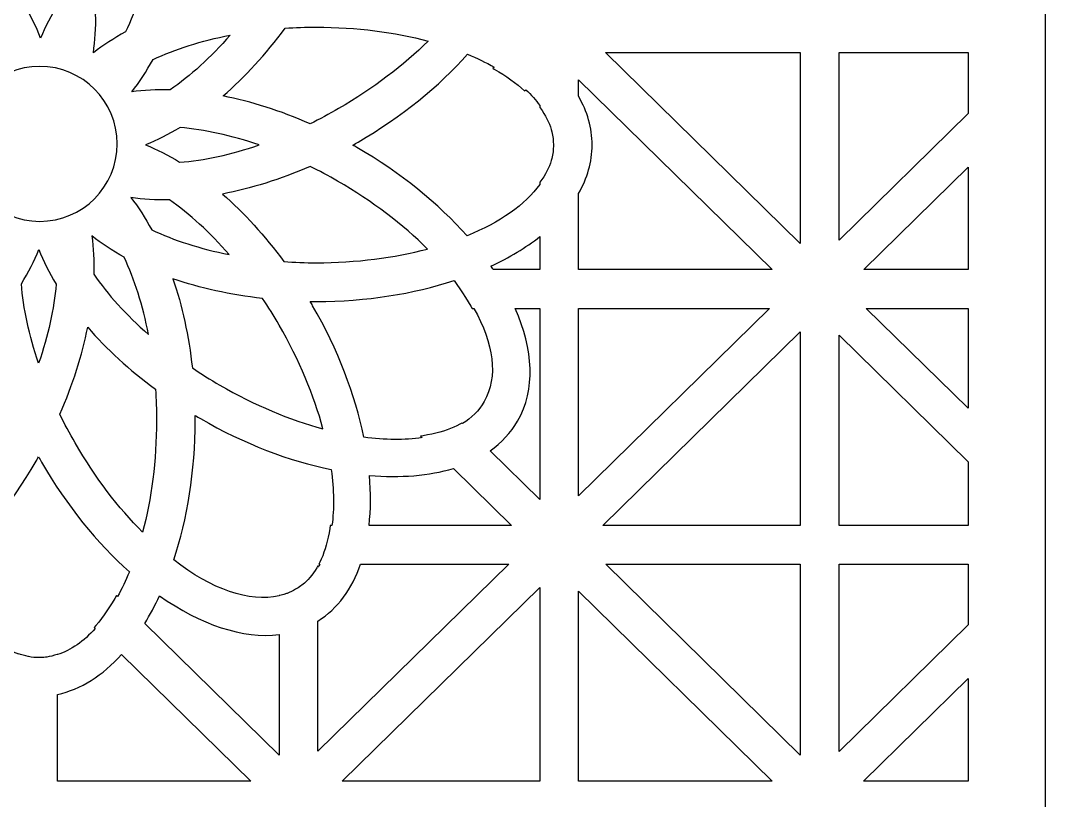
# Model space of a CAD drawing. Header units: centimetres. Extents: x -8.9 to 5.7, y -11.4 to 13.6.
# Drawn here: x 2.401 to 5.679, y 9.296 to 11.79 of the extents above; entities that cross this region are included whole.
import ezdxf

# ---------------------------------------------------------------- set-up
doc = ezdxf.new("R2010")
doc.units = ezdxf.units.CM
doc.header["$MEASUREMENT"] = 0
doc.layers.add('layer 1', color=7, linetype='Continuous')

msp = doc.modelspace()

# ---------------------------------------------------------------- linework, layer by layer
at = {"layer": 'layer 1', "color": 242}
for points, knots in [([(5.67892, 13.6334), (5.67892, 13.6334), (5.67892, 13.37125), (5.67892, 13.37125), (5.67892, 13.37125), (5.67892, 13.37125), (5.67892, 13.19951), (5.67892, 13.19951), (5.67892, 13.19951), (5.67892, 13.19951), (5.67892, 11.94322), (5.67892, 11.94322), (5.67892, 11.94322), (5.67892, 11.94322), (5.67892, 11.77148), (5.67892, 11.77148), (5.67892, 11.77148), (5.67892, 11.77148), (5.67892, 11.73584), (5.67892, 11.73584), (5.67892, 11.73584), (5.67892, 11.73584), (5.67892, 11.5641), (5.67892, 11.5641), (5.67892, 11.5641), (5.67892, 11.5641), (5.67892, 10.30781), (5.67892, 10.30781), (5.67892, 10.30781), (5.67892, 10.30781), (5.67892, 10.13607), (5.67892, 10.13607), (5.67892, 10.13607), (5.67892, 10.13607), (5.67892, 10.10043), (5.67892, 10.10043), (5.67892, 10.10043), (5.67892, 10.10043), (5.67892, 9.92869), (5.67892, 9.92869), (5.67892, 9.92869), (5.67892, 9.92869), (5.67892, 8.6724), (5.67892, 8.6724), (5.67892, 8.6724), (5.67892, 8.6724), (5.67892, 8.50066), (5.67892, 8.50066), (5.67892, 8.50066), (5.67892, 8.50066), (5.67892, 8.46502), (5.67892, 8.46502), (5.67892, 8.46502), (5.67892, 8.46502), (5.67892, 8.29328), (5.67892, 8.29328), (5.67892, 8.29328), (5.67892, 8.29328), (5.67892, 7.03699), (5.67892, 7.03699), (5.67892, 7.03699), (5.67892, 7.03699), (5.67892, 6.86525), (5.67892, 6.86525), (5.67892, 6.86525), (5.67892, 6.86525), (5.67892, 6.82962), (5.67892, 6.82962), (5.67892, 6.82962), (5.67892, 6.82962), (5.67892, 6.65787), (5.67892, 6.65787), (5.67892, 6.65787), (5.67892, 6.65787), (5.67892, 5.40159), (5.67892, 5.40159), (5.67892, 5.40159), (5.67892, 5.40159), (5.67892, 5.22984), (5.67892, 5.22984), (5.67892, 5.22984), (5.67892, 5.22984), (5.67892, 5.19421), (5.67892, 5.19421), (5.67892, 5.19421), (5.67892, 5.19421), (5.67892, 5.02246), (5.67892, 5.02246), (5.67892, 5.02246), (5.67892, 5.02246), (5.67892, 3.76618), (5.67892, 3.76618), (5.67892, 3.76618), (5.67892, 3.76618), (5.67892, 3.59443), (5.67892, 3.59443), (5.67892, 3.59443), (5.67892, 3.59443), (5.67892, 3.5588), (5.67892, 3.5588), (5.67892, 3.5588), (5.67892, 3.5588), (5.67892, 3.38706), (5.67892, 3.38706), (5.67892, 3.38706), (5.67892, 3.38706), (5.67892, 2.13077), (5.67892, 2.13077), (5.67892, 2.13077), (5.67892, 2.13077), (5.67892, 1.95902), (5.67892, 1.95902), (5.67892, 1.95902), (5.67892, 1.95902), (5.67892, 1.92339), (5.67892, 1.92339), (5.67892, 1.92339), (5.67892, 1.92339), (5.67892, 1.75165), (5.67892, 1.75165), (5.67892, 1.75165), (5.67892, 1.75165), (5.67892, 0.49536), (5.67892, 0.49536), (5.67892, 0.49536), (5.67892, 0.49536), (5.67892, 0.32362), (5.67892, 0.32362), (5.67892, 0.32362), (5.67892, 0.32362), (5.67892, 0.28798), (5.67892, 0.28798), (5.67892, 0.28798), (5.67892, 0.28798), (5.67892, 0.11624), (5.67892, 0.11624), (5.67892, 0.11624), (5.67892, 0.11624), (5.67892, -1.14005), (5.67892, -1.14005), (5.67892, -1.14005), (5.67892, -1.14005), (5.67892, -1.31179), (5.67892, -1.31179), (5.67892, -1.31179), (5.67892, -1.31179), (5.67892, -1.34743), (5.67892, -1.34743), (5.67892, -1.34743), (5.67892, -1.34743), (5.67892, -1.51917), (5.67892, -1.51917), (5.67892, -1.51917), (5.67892, -1.51917), (5.67892, -2.77546), (5.67892, -2.77546), (5.67892, -2.77546), (5.67892, -2.77546), (5.67892, -2.9472), (5.67892, -2.9472), (5.67892, -2.9472), (5.67892, -2.9472), (5.67892, -2.98284), (5.67892, -2.98284), (5.67892, -2.98284), (5.67892, -2.98284), (5.67892, -3.15458), (5.67892, -3.15458), (5.67892, -3.15458), (5.67892, -3.15458), (5.67892, -4.41087), (5.67892, -4.41087), (5.67892, -4.41087), (5.67892, -4.41087), (5.67892, -4.58261), (5.67892, -4.58261), (5.67892, -4.58261), (5.67892, -4.58261), (5.67892, -4.61824), (5.67892, -4.61824), (5.67892, -4.61824), (5.67892, -4.61824), (5.67892, -4.78999), (5.67892, -4.78999), (5.67892, -4.78999), (5.67892, -4.78999), (5.67892, -6.04627), (5.67892, -6.04627), (5.67892, -6.04627), (5.67892, -6.04627), (5.67892, -6.21802), (5.67892, -6.21802), (5.67892, -6.21802), (5.67892, -6.21802), (5.67892, -6.25365), (5.67892, -6.25365), (5.67892, -6.25365), (5.67892, -6.25365), (5.67892, -6.4254), (5.67892, -6.4254), (5.67892, -6.4254), (5.67892, -6.4254), (5.67892, -7.68168), (5.67892, -7.68168), (5.67892, -7.68168), (5.67892, -7.68168), (5.67892, -7.85343), (5.67892, -7.85343), (5.67892, -7.85343), (5.67892, -7.85343), (5.67892, -7.88906), (5.67892, -7.88906), (5.67892, -7.88906), (5.67892, -7.88906), (5.67892, -8.06081), (5.67892, -8.06081), (5.67892, -8.06081), (5.67892, -8.06081), (5.67892, -9.31709), (5.67892, -9.31709), (5.67892, -9.31709), (5.67892, -9.31709), (5.67892, -9.48884), (5.67892, -9.48884), (5.67892, -9.48884), (5.67892, -9.48884), (5.67892, -9.52447), (5.67892, -9.52447), (5.67892, -9.52447), (5.67892, -9.52447), (5.67892, -9.69621), (5.67892, -9.69621), (5.67892, -9.69621), (5.67892, -9.69621), (5.67892, -10.9525), (5.67892, -10.9525), (5.67892, -10.9525), (5.67892, -10.9525), (5.67892, -11.12424), (5.67892, -11.12424), (5.67892, -11.12424), (5.67892, -11.12424), (5.67892, -11.37676), (5.67892, -11.37676), (5.67892, -11.37676), (5.67892, -11.37676), (4.44413, -11.37676), (4.44413, -11.37676), (4.44413, -11.37676), (4.44413, -11.37676), (4.26903, -11.37676), (4.26903, -11.37676), (4.26903, -11.37676), (4.26903, -11.37676), (3.96556, -11.37676), (3.96556, -11.37676), (3.96556, -11.37676), (3.96556, -11.37676), (3.79046, -11.37676), (3.79046, -11.37676), (3.79046, -11.37676), (3.79046, -11.37676), (2.77678, -11.37676), (2.77678, -11.37676), (2.77678, -11.37676), (2.77678, -11.37676), (2.60169, -11.37676), (2.60169, -11.37676), (2.60169, -11.37676), (2.60169, -11.37676), (2.29822, -11.37676), (2.29822, -11.37676), (2.29822, -11.37676), (2.29822, -11.37676), (2.12312, -11.37676), (2.12312, -11.37676), (2.12312, -11.37676), (2.12312, -11.37676), (1.10944, -11.37676), (1.10944, -11.37676), (1.10944, -11.37676), (1.10944, -11.37676), (0.93434, -11.37676), (0.93434, -11.37676), (0.93434, -11.37676), (0.93434, -11.37676), (0.63087, -11.37676), (0.63087, -11.37676), (0.63087, -11.37676), (0.63087, -11.37676), (0.45577, -11.37676), (0.45577, -11.37676), (0.45577, -11.37676), (0.45577, -11.37676), (-0.80061, -11.37676), (-0.80061, -11.37676), (-0.80061, -11.37676), (-0.80061, -11.37676), (-0.80061, -11.14541), (-0.80061, -11.14541), (-0.80061, -11.14541), (-0.80061, -11.14541), (-0.80061, -10.97367), (-0.80061, -10.97367), (-0.80061, -10.97367), (-0.80061, -10.97367), (-0.80061, -9.67505), (-0.80061, -9.67505), (-0.80061, -9.67505), (-0.80061, -9.67505), (-0.80061, -9.33826), (-0.80061, -9.33826), (-0.80061, -9.33826), (-0.80061, -9.33826), (-0.80061, -8.03964), (-0.80061, -8.03964), (-0.80061, -8.03964), (-0.80061, -8.03964), (-0.80061, -7.70285), (-0.80061, -7.70285), (-0.80061, -7.70285), (-0.80061, -7.70285), (-0.80061, -6.40423), (-0.80061, -6.40423), (-0.80061, -6.40423), (-0.80061, -6.40423), (-0.80061, -6.06744), (-0.80061, -6.06744), (-0.80061, -6.06744), (-0.80061, -6.06744), (-0.80061, -4.76882), (-0.80061, -4.76882), (-0.80061, -4.76882), (-0.80061, -4.76882), (-0.80061, -4.43203), (-0.80061, -4.43203), (-0.80061, -4.43203), (-0.80061, -4.43203), (-0.80061, -3.13341), (-0.80061, -3.13341), (-0.80061, -3.13341), (-0.80061, -3.13341), (-0.80061, -2.79663), (-0.80061, -2.79663), (-0.80061, -2.79663), (-0.80061, -2.79663), (-0.80061, -1.498), (-0.80061, -1.498), (-0.80061, -1.498), (-0.80061, -1.498), (-0.80061, -1.16122), (-0.80061, -1.16122), (-0.80061, -1.16122), (-0.80061, -1.16122), (-0.80061, 0.13741), (-0.80061, 0.13741), (-0.80061, 0.13741), (-0.80061, 0.13741), (-0.80061, 0.47419), (-0.80061, 0.47419), (-0.80061, 0.47419), (-0.80061, 0.47419), (-0.80061, 1.77282), (-0.80061, 1.77282), (-0.80061, 1.77282), (-0.80061, 1.77282), (-0.80061, 2.1096), (-0.80061, 2.1096), (-0.80061, 2.1096), (-0.80061, 2.1096), (-0.80061, 3.40822), (-0.80061, 3.40822), (-0.80061, 3.40822), (-0.80061, 3.40822), (-0.80061, 3.74501), (-0.80061, 3.74501), (-0.80061, 3.74501), (-0.80061, 3.74501), (-0.80061, 5.04363), (-0.80061, 5.04363), (-0.80061, 5.04363), (-0.80061, 5.04363), (-0.80061, 5.38042), (-0.80061, 5.38042), (-0.80061, 5.38042), (-0.80061, 5.38042), (-0.80061, 6.67904), (-0.80061, 6.67904), (-0.80061, 6.67904), (-0.80061, 6.67904), (-0.80061, 7.01583), (-0.80061, 7.01583), (-0.80061, 7.01583), (-0.80061, 7.01583), (-0.80061, 8.31445), (-0.80061, 8.31445), (-0.80061, 8.31445), (-0.80061, 8.31445), (-0.80061, 8.65124), (-0.80061, 8.65124), (-0.80061, 8.65124), (-0.80061, 8.65124), (-0.80061, 9.94986), (-0.80061, 9.94986), (-0.80061, 9.94986), (-0.80061, 9.94986), (-0.80061, 10.28664), (-0.80061, 10.28664), (-0.80061, 10.28664), (-0.80061, 10.28664), (-0.80061, 11.58527), (-0.80061, 11.58527), (-0.80061, 11.58527), (-0.80061, 11.58527), (-0.80061, 11.92205), (-0.80061, 11.92205), (-0.80061, 11.92205), (-0.80061, 11.92205), (-0.80061, 13.22068), (-0.80061, 13.22068), (-0.80061, 13.22068), (-0.80061, 13.22068), (-0.80061, 13.39242), (-0.80061, 13.39242), (-0.80061, 13.39242), (-0.80061, 13.39242), (-0.80061, 13.6334), (-0.80061, 13.6334), (-0.80061, 13.6334), (-0.80061, 13.6334), (0.44595, 13.6334), (0.44595, 13.6334), (0.44595, 13.6334), (0.44595, 13.6334), (0.62105, 13.6334), (0.62105, 13.6334), (0.62105, 13.6334), (0.62105, 13.6334), (0.94416, 13.6334), (0.94416, 13.6334), (0.94416, 13.6334), (0.94416, 13.6334), (1.11926, 13.6334), (1.11926, 13.6334), (1.11926, 13.6334), (1.11926, 13.6334), (2.1133, 13.6334), (2.1133, 13.6334), (2.1133, 13.6334), (2.1133, 13.6334), (2.2884, 13.6334), (2.2884, 13.6334), (2.2884, 13.6334), (2.2884, 13.6334), (2.6115, 13.6334), (2.6115, 13.6334), (2.6115, 13.6334), (2.6115, 13.6334), (2.7866, 13.6334), (2.7866, 13.6334), (2.7866, 13.6334), (2.7866, 13.6334), (3.78064, 13.6334), (3.78064, 13.6334), (3.78064, 13.6334), (3.78064, 13.6334), (3.95574, 13.6334), (3.95574, 13.6334), (3.95574, 13.6334), (3.95574, 13.6334), (4.27885, 13.6334), (4.27885, 13.6334), (4.27885, 13.6334), (4.27885, 13.6334), (4.45395, 13.6334), (4.45395, 13.6334), (4.45395, 13.6334), (4.45395, 13.6334), (5.67892, 13.6334), (5.67892, 13.6334)], [0, 0, 0, 0, 0.0082645, 0.0082645, 0.0082645, 0.0082645, 0.0165289, 0.0165289, 0.0165289, 0.0165289, 0.0247934, 0.0247934, 0.0247934, 0.0247934, 0.0330579, 0.0330579, 0.0330579, 0.0330579, 0.0413223, 0.0413223, 0.0413223, 0.0413223, 0.0495868, 0.0495868, 0.0495868, 0.0495868, 0.0578512, 0.0578512, 0.0578512, 0.0578512, 0.0661157, 0.0661157, 0.0661157, 0.0661157, 0.0743802, 0.0743802, 0.0743802, 0.0743802, 0.0826446, 0.0826446, 0.0826446, 0.0826446, 0.0909091, 0.0909091, 0.0909091, 0.0909091, 0.0991736, 0.0991736, 0.0991736, 0.0991736, 0.107438, 0.107438, 0.107438, 0.107438, 0.1157025, 0.1157025, 0.1157025, 0.1157025, 0.1239669, 0.1239669, 0.1239669, 0.1239669, 0.1322314, 0.1322314, 0.1322314, 0.1322314, 0.1404959, 0.1404959, 0.1404959, 0.1404959, 0.1487603, 0.1487603, 0.1487603, 0.1487603, 0.1570248, 0.1570248, 0.1570248, 0.1570248, 0.1652893, 0.1652893, 0.1652893, 0.1652893, 0.1735537, 0.1735537, 0.1735537, 0.1735537, 0.1818182, 0.1818182, 0.1818182, 0.1818182, 0.1900826, 0.1900826, 0.1900826, 0.1900826, 0.1983471, 0.1983471, 0.1983471, 0.1983471, 0.2066116, 0.2066116, 0.2066116, 0.2066116, 0.214876, 0.214876, 0.214876, 0.214876, 0.2231405, 0.2231405, 0.2231405, 0.2231405, 0.231405, 0.231405, 0.231405, 0.231405, 0.2396694, 0.2396694, 0.2396694, 0.2396694, 0.2479339, 0.2479339, 0.2479339, 0.2479339, 0.2561983, 0.2561983, 0.2561983, 0.2561983, 0.2644628, 0.2644628, 0.2644628, 0.2644628, 0.2727273, 0.2727273, 0.2727273, 0.2727273, 0.2809917, 0.2809917, 0.2809917, 0.2809917, 0.2892562, 0.2892562, 0.2892562, 0.2892562, 0.2975207, 0.2975207, 0.2975207, 0.2975207, 0.3057851, 0.3057851, 0.3057851, 0.3057851, 0.3140496, 0.3140496, 0.3140496, 0.3140496, 0.322314, 0.322314, 0.322314, 0.322314, 0.3305785, 0.3305785, 0.3305785, 0.3305785, 0.338843, 0.338843, 0.338843, 0.338843, 0.3471074, 0.3471074, 0.3471074, 0.3471074, 0.3553719, 0.3553719, 0.3553719, 0.3553719, 0.3636364, 0.3636364, 0.3636364, 0.3636364, 0.3719008, 0.3719008, 0.3719008, 0.3719008, 0.3801653, 0.3801653, 0.3801653, 0.3801653, 0.3884298, 0.3884298, 0.3884298, 0.3884298, 0.3966942, 0.3966942, 0.3966942, 0.3966942, 0.4049587, 0.4049587, 0.4049587, 0.4049587, 0.4132231, 0.4132231, 0.4132231, 0.4132231, 0.4214876, 0.4214876, 0.4214876, 0.4214876, 0.4297521, 0.4297521, 0.4297521, 0.4297521, 0.4380165, 0.4380165, 0.4380165, 0.4380165, 0.446281, 0.446281, 0.446281, 0.446281, 0.4545455, 0.4545455, 0.4545455, 0.4545455, 0.4628099, 0.4628099, 0.4628099, 0.4628099, 0.4710744, 0.4710744, 0.4710744, 0.4710744, 0.4793388, 0.4793388, 0.4793388, 0.4793388, 0.4876033, 0.4876033, 0.4876033, 0.4876033, 0.4958678, 0.4958678, 0.4958678, 0.4958678, 0.5041322, 0.5041322, 0.5041322, 0.5041322, 0.5123967, 0.5123967, 0.5123967, 0.5123967, 0.5206612, 0.5206612, 0.5206612, 0.5206612, 0.5289256, 0.5289256, 0.5289256, 0.5289256, 0.5371901, 0.5371901, 0.5371901, 0.5371901, 0.5454545, 0.5454545, 0.5454545, 0.5454545, 0.553719, 0.553719, 0.553719, 0.553719, 0.5619835, 0.5619835, 0.5619835, 0.5619835, 0.5702479, 0.5702479, 0.5702479, 0.5702479, 0.5785124, 0.5785124, 0.5785124, 0.5785124, 0.5867769, 0.5867769, 0.5867769, 0.5867769, 0.5950413, 0.5950413, 0.5950413, 0.5950413, 0.6033058, 0.6033058, 0.6033058, 0.6033058, 0.6115702, 0.6115702, 0.6115702, 0.6115702, 0.6198347, 0.6198347, 0.6198347, 0.6198347, 0.6280992, 0.6280992, 0.6280992, 0.6280992, 0.6363636, 0.6363636, 0.6363636, 0.6363636, 0.6446281, 0.6446281, 0.6446281, 0.6446281, 0.6528926, 0.6528926, 0.6528926, 0.6528926, 0.661157, 0.661157, 0.661157, 0.661157, 0.6694215, 0.6694215, 0.6694215, 0.6694215, 0.677686, 0.677686, 0.677686, 0.677686, 0.6859504, 0.6859504, 0.6859504, 0.6859504, 0.6942149, 0.6942149, 0.6942149, 0.6942149, 0.7024793, 0.7024793, 0.7024793, 0.7024793, 0.7107438, 0.7107438, 0.7107438, 0.7107438, 0.7190083, 0.7190083, 0.7190083, 0.7190083, 0.7272727, 0.7272727, 0.7272727, 0.7272727, 0.7355372, 0.7355372, 0.7355372, 0.7355372, 0.7438017, 0.7438017, 0.7438017, 0.7438017, 0.7520661, 0.7520661, 0.7520661, 0.7520661, 0.7603306, 0.7603306, 0.7603306, 0.7603306, 0.768595, 0.768595, 0.768595, 0.768595, 0.7768595, 0.7768595, 0.7768595, 0.7768595, 0.785124, 0.785124, 0.785124, 0.785124, 0.7933884, 0.7933884, 0.7933884, 0.7933884, 0.8016529, 0.8016529, 0.8016529, 0.8016529, 0.8099174, 0.8099174, 0.8099174, 0.8099174, 0.8181818, 0.8181818, 0.8181818, 0.8181818, 0.8264463, 0.8264463, 0.8264463, 0.8264463, 0.8347107, 0.8347107, 0.8347107, 0.8347107, 0.8429752, 0.8429752, 0.8429752, 0.8429752, 0.8512397, 0.8512397, 0.8512397, 0.8512397, 0.8595041, 0.8595041, 0.8595041, 0.8595041, 0.8677686, 0.8677686, 0.8677686, 0.8677686, 0.8760331, 0.8760331, 0.8760331, 0.8760331, 0.8842975, 0.8842975, 0.8842975, 0.8842975, 0.892562, 0.892562, 0.892562, 0.892562, 0.9008264, 0.9008264, 0.9008264, 0.9008264, 0.9090909, 0.9090909, 0.9090909, 0.9090909, 0.9173554, 0.9173554, 0.9173554, 0.9173554, 0.9256198, 0.9256198, 0.9256198, 0.9256198, 0.9338843, 0.9338843, 0.9338843, 0.9338843, 0.9421488, 0.9421488, 0.9421488, 0.9421488, 0.9504132, 0.9504132, 0.9504132, 0.9504132, 0.9586777, 0.9586777, 0.9586777, 0.9586777, 0.9669421, 0.9669421, 0.9669421, 0.9669421, 0.9752066, 0.9752066, 0.9752066, 0.9752066, 0.9834711, 0.9834711, 0.9834711, 0.9834711, 1, 1, 1, 1]), ([(2.40985, 11.84442), (2.43217, 11.80743), (2.45073, 11.77044), (2.46518, 11.73391), (2.46518, 11.73391), (2.47989, 11.77008), (2.49858, 11.80668), (2.52097, 11.84325), (2.52097, 11.84325), (2.51495, 11.92148), (2.49648, 12.00777), (2.46581, 12.09743), (2.46581, 12.09743), (2.43504, 12.00829), (2.4163, 11.92242), (2.40985, 11.84442)], [0, 0, 0, 0, 0.2, 0.2, 0.2, 0.2, 0.4, 0.4, 0.4, 0.4, 0.6, 0.6, 0.6, 0.6, 1, 1, 1, 1]), ([(2.64117, 11.81055), (2.64201, 11.76738), (2.63959, 11.72608), (2.63384, 11.68724), (2.63384, 11.68724), (2.66467, 11.71121), (2.69916, 11.73355), (2.73684, 11.75402), (2.73684, 11.75402), (2.77073, 11.82477), (2.79788, 11.90872), (2.81613, 12.00168), (2.81613, 12.00168), (2.74492, 11.93988), (2.68575, 11.87488), (2.64117, 11.81055)], [0, 0, 0, 0, 0.2, 0.2, 0.2, 0.2, 0.4, 0.4, 0.4, 0.4, 0.6, 0.6, 0.6, 0.6, 1, 1, 1, 1]), ([(3.04857, 11.54928), (3.13838, 11.53153), (3.23247, 11.50182), (3.327, 11.46021), (3.327, 11.46021), (3.35744, 11.47513), (3.38793, 11.49137), (3.41832, 11.50892), (3.41832, 11.50892), (3.5296, 11.57317), (3.62645, 11.64745), (3.70429, 11.72475), (3.70429, 11.72475), (3.59777, 11.75311), (3.47605, 11.7692), (3.34678, 11.7692), (3.34678, 11.7692), (3.3129, 11.7692), (3.27955, 11.76807), (3.24684, 11.76593), (3.24684, 11.76593), (3.18524, 11.68234), (3.11802, 11.60947), (3.04857, 11.54928)], [0, 0, 0, 0, 0.1428571, 0.1428571, 0.1428571, 0.1428571, 0.2857143, 0.2857143, 0.2857143, 0.2857143, 0.4285714, 0.4285714, 0.4285714, 0.4285714, 0.5714286, 0.5714286, 0.5714286, 0.5714286, 0.7142857, 0.7142857, 0.7142857, 0.7142857, 1, 1, 1, 1]), ([(2.75649, 11.5624), (2.7952, 11.56775), (2.83627, 11.56989), (2.87918, 11.56878), (2.87918, 11.56878), (2.9439, 11.61309), (3.00936, 11.67223), (3.07166, 11.74361), (3.07166, 11.74361), (2.97907, 11.72569), (2.89533, 11.69898), (2.82456, 11.66556), (2.82456, 11.66556), (2.80369, 11.62773), (2.78091, 11.59318), (2.75649, 11.5624)], [0, 0, 0, 0, 0.2, 0.2, 0.2, 0.2, 0.4, 0.4, 0.4, 0.4, 0.6, 0.6, 0.6, 0.6, 1, 1, 1, 1]), ([(4.06158, 11.26643), (4.06158, 11.26643), (4.06158, 11.27223), (4.06158, 11.27223), (4.06158, 11.27223), (4.06158, 11.27223), (4.06214, 11.27297), (4.06214, 11.27297), (4.06214, 11.27297), (4.06214, 11.27297), (4.0685, 11.28194), (4.0685, 11.28194), (4.0685, 11.28194), (4.0685, 11.28194), (4.0743, 11.29085), (4.0743, 11.29085), (4.0743, 11.29085), (4.0743, 11.29085), (4.07957, 11.29969), (4.07957, 11.29969), (4.07957, 11.29969), (4.07957, 11.29969), (4.08431, 11.30844), (4.08431, 11.30844), (4.08431, 11.30844), (4.08431, 11.30844), (4.08854, 11.3171), (4.08854, 11.3171), (4.08854, 11.3171), (4.08854, 11.3171), (4.09227, 11.32566), (4.09227, 11.32566), (4.09227, 11.32566), (4.09227, 11.32566), (4.09551, 11.33414), (4.09551, 11.33414), (4.09551, 11.33414), (4.09551, 11.33414), (4.09829, 11.34254), (4.09829, 11.34254), (4.09829, 11.34254), (4.09829, 11.34254), (4.10016, 11.34926), (4.10016, 11.34926), (4.10016, 11.34926), (4.10343, 11.36345), (4.1051, 11.37787), (4.1051, 11.39248), (4.1051, 11.39248), (4.1051, 11.40656), (4.10353, 11.42044), (4.10051, 11.43411), (4.10051, 11.43411), (4.10051, 11.43411), (4.09834, 11.44191), (4.09834, 11.44191), (4.09834, 11.44191), (4.09834, 11.44191), (4.09558, 11.45028), (4.09558, 11.45028), (4.09558, 11.45028), (4.09558, 11.45028), (4.09236, 11.45873), (4.09236, 11.45873), (4.09236, 11.45873), (4.09236, 11.45873), (4.08866, 11.46726), (4.08866, 11.46726), (4.08866, 11.46726), (4.08866, 11.46726), (4.08446, 11.47589), (4.08446, 11.47589), (4.08446, 11.47589), (4.08446, 11.47589), (4.07976, 11.48461), (4.07976, 11.48461), (4.07976, 11.48461), (4.07976, 11.48461), (4.07453, 11.4934), (4.07453, 11.4934), (4.07453, 11.4934), (4.07453, 11.4934), (4.06877, 11.50229), (4.06877, 11.50229), (4.06877, 11.50229), (4.06877, 11.50229), (4.06246, 11.51123), (4.06246, 11.51123), (4.06246, 11.51123), (4.06246, 11.51123), (4.06158, 11.51239), (4.06158, 11.51239), (4.06158, 11.51239), (4.06158, 11.51239), (4.06158, 11.51853), (4.06158, 11.51853), (4.06158, 11.51853), (4.04907, 11.53602), (4.03405, 11.55292), (4.0167, 11.56912), (4.0167, 11.56912), (4.0167, 11.56912), (4.01296, 11.56546), (4.01296, 11.56546), (4.01296, 11.56546), (4.01296, 11.56546), (4.01292, 11.5655), (4.01292, 11.5655), (4.01292, 11.5655), (4.01292, 11.5655), (4.0027, 11.5745), (4.0027, 11.5745), (4.0027, 11.5745), (4.0027, 11.5745), (3.99194, 11.58344), (3.99194, 11.58344), (3.99194, 11.58344), (3.99194, 11.58344), (3.98063, 11.59231), (3.98063, 11.59231), (3.98063, 11.59231), (3.98063, 11.59231), (3.96878, 11.6011), (3.96878, 11.6011), (3.96878, 11.6011), (3.96878, 11.6011), (3.9564, 11.60979), (3.9564, 11.60979), (3.9564, 11.60979), (3.9564, 11.60979), (3.9435, 11.61835), (3.9435, 11.61835), (3.9435, 11.61835), (3.9435, 11.61835), (3.93008, 11.62679), (3.93008, 11.62679), (3.93008, 11.62679), (3.93008, 11.62679), (3.91617, 11.63509), (3.91617, 11.63509), (3.91617, 11.63509), (3.91617, 11.63509), (3.91153, 11.63771), (3.91153, 11.63771), (3.91153, 11.63771), (3.91153, 11.63771), (3.91551, 11.64161), (3.91551, 11.64161), (3.91551, 11.64161), (3.88941, 11.65631), (3.86106, 11.66998), (3.83069, 11.6825), (3.83069, 11.6825), (3.73936, 11.5799), (3.62039, 11.48262), (3.48023, 11.40169), (3.48023, 11.40169), (3.47454, 11.39841), (3.46884, 11.39517), (3.46314, 11.39197), (3.46314, 11.39197), (3.46772, 11.38939), (3.4723, 11.38681), (3.47687, 11.38417), (3.47687, 11.38417), (3.61781, 11.30281), (3.73729, 11.20491), (3.82882, 11.10168), (3.82882, 11.10168), (3.93383, 11.14469), (4.01514, 11.20146), (4.06158, 11.26643)], [0, 0, 0, 0, 0.0227273, 0.0227273, 0.0227273, 0.0227273, 0.0454545, 0.0454545, 0.0454545, 0.0454545, 0.0681818, 0.0681818, 0.0681818, 0.0681818, 0.0909091, 0.0909091, 0.0909091, 0.0909091, 0.1136364, 0.1136364, 0.1136364, 0.1136364, 0.1363636, 0.1363636, 0.1363636, 0.1363636, 0.1590909, 0.1590909, 0.1590909, 0.1590909, 0.1818182, 0.1818182, 0.1818182, 0.1818182, 0.2045455, 0.2045455, 0.2045455, 0.2045455, 0.2272727, 0.2272727, 0.2272727, 0.2272727, 0.25, 0.25, 0.25, 0.25, 0.2727273, 0.2727273, 0.2727273, 0.2727273, 0.2954545, 0.2954545, 0.2954545, 0.2954545, 0.3181818, 0.3181818, 0.3181818, 0.3181818, 0.3409091, 0.3409091, 0.3409091, 0.3409091, 0.3636364, 0.3636364, 0.3636364, 0.3636364, 0.3863636, 0.3863636, 0.3863636, 0.3863636, 0.4090909, 0.4090909, 0.4090909, 0.4090909, 0.4318182, 0.4318182, 0.4318182, 0.4318182, 0.4545455, 0.4545455, 0.4545455, 0.4545455, 0.4772727, 0.4772727, 0.4772727, 0.4772727, 0.5, 0.5, 0.5, 0.5, 0.5227273, 0.5227273, 0.5227273, 0.5227273, 0.5454545, 0.5454545, 0.5454545, 0.5454545, 0.5681818, 0.5681818, 0.5681818, 0.5681818, 0.5909091, 0.5909091, 0.5909091, 0.5909091, 0.6136364, 0.6136364, 0.6136364, 0.6136364, 0.6363636, 0.6363636, 0.6363636, 0.6363636, 0.6590909, 0.6590909, 0.6590909, 0.6590909, 0.6818182, 0.6818182, 0.6818182, 0.6818182, 0.7045455, 0.7045455, 0.7045455, 0.7045455, 0.7272727, 0.7272727, 0.7272727, 0.7272727, 0.75, 0.75, 0.75, 0.75, 0.7727273, 0.7727273, 0.7727273, 0.7727273, 0.7954545, 0.7954545, 0.7954545, 0.7954545, 0.8181818, 0.8181818, 0.8181818, 0.8181818, 0.8409091, 0.8409091, 0.8409091, 0.8409091, 0.8636364, 0.8636364, 0.8636364, 0.8636364, 0.8863636, 0.8863636, 0.8863636, 0.8863636, 0.9090909, 0.9090909, 0.9090909, 0.9090909, 0.9318182, 0.9318182, 0.9318182, 0.9318182, 0.9545455, 0.9545455, 0.9545455, 0.9545455, 1, 1, 1, 1]), ([(4.89482, 11.0769), (4.89482, 11.0769), (4.89482, 11.68788), (4.89482, 11.68788), (4.89482, 11.68788), (4.89482, 11.68788), (4.27191, 11.68788), (4.27191, 11.68788), (4.27191, 11.68788), (4.27191, 11.68788), (4.89482, 11.0769), (4.89482, 11.0769)], [0, 0, 0, 0, 0.25, 0.25, 0.25, 0.25, 0.5, 0.5, 0.5, 0.5, 1, 1, 1, 1]), ([(5.4313, 11.68788), (5.4313, 11.68788), (5.01863, 11.68788), (5.01863, 11.68788), (5.01863, 11.68788), (5.01863, 11.68788), (5.01863, 11.0882), (5.01863, 11.0882), (5.01863, 11.0882), (5.01863, 11.0882), (5.4313, 11.49296), (5.4313, 11.49296), (5.4313, 11.49296), (5.4313, 11.49296), (5.4313, 11.68788), (5.4313, 11.68788)], [0, 0, 0, 0, 0.2, 0.2, 0.2, 0.2, 0.4, 0.4, 0.4, 0.4, 0.6, 0.6, 0.6, 0.6, 1, 1, 1, 1]), ([(2.71009, 11.39584), (2.71009, 11.25902), (2.59913, 11.14806), (2.46232, 11.14806), (2.46232, 11.14806), (2.3255, 11.14806), (2.21454, 11.25902), (2.21454, 11.39584), (2.21454, 11.39584), (2.21454, 11.53265), (2.3255, 11.64361), (2.46232, 11.64361), (2.46232, 11.64361), (2.59913, 11.64361), (2.71009, 11.53265), (2.71009, 11.39584)], [0, 0, 0, 0, 0.2, 0.2, 0.2, 0.2, 0.4, 0.4, 0.4, 0.4, 0.6, 0.6, 0.6, 0.6, 1, 1, 1, 1]), ([(4.22892, 11.39248), (4.22892, 11.33814), (4.21363, 11.28583), (4.18539, 11.23684), (4.18539, 11.23684), (4.18539, 11.23684), (4.18539, 10.9938), (4.18539, 10.9938), (4.18539, 10.9938), (4.18539, 10.9938), (4.80444, 10.9938), (4.80444, 10.9938), (4.80444, 10.9938), (4.80444, 10.9938), (4.18539, 11.60099), (4.18539, 11.60099), (4.18539, 11.60099), (4.18539, 11.60099), (4.18539, 11.54813), (4.18539, 11.54813), (4.18539, 11.54813), (4.21363, 11.49914), (4.22892, 11.44682), (4.22892, 11.39248)], [0, 0, 0, 0, 0.1428571, 0.1428571, 0.1428571, 0.1428571, 0.2857143, 0.2857143, 0.2857143, 0.2857143, 0.4285714, 0.4285714, 0.4285714, 0.4285714, 0.5714286, 0.5714286, 0.5714286, 0.5714286, 0.7142857, 0.7142857, 0.7142857, 0.7142857, 1, 1, 1, 1]), ([(2.91091, 11.44834), (2.98891, 11.44188), (3.07478, 11.42312), (3.1639, 11.39235), (3.1639, 11.39235), (3.07426, 11.36169), (2.98798, 11.34321), (2.90977, 11.3372), (2.90977, 11.3372), (2.87317, 11.35961), (2.83654, 11.37829), (2.80034, 11.39301), (2.80034, 11.39301), (2.83689, 11.40746), (2.8739, 11.426), (2.91091, 11.44834)], [0, 0, 0, 0, 0.2, 0.2, 0.2, 0.2, 0.4, 0.4, 0.4, 0.4, 0.6, 0.6, 0.6, 0.6, 1, 1, 1, 1]), ([(3.32682, 11.32408), (3.3562, 11.30959), (3.38564, 11.29388), (3.41497, 11.27695), (3.41497, 11.27695), (3.52692, 11.21231), (3.62428, 11.13752), (3.70235, 11.05971), (3.70235, 11.05971), (3.59629, 11.03167), (3.47528, 11.01577), (3.34678, 11.01577), (3.34678, 11.01577), (3.31169, 11.01577), (3.27716, 11.01695), (3.24334, 11.01925), (3.24334, 11.01925), (3.18229, 11.10254), (3.11566, 11.17532), (3.04675, 11.23559), (3.04675, 11.23559), (3.13701, 11.25299), (3.23167, 11.28249), (3.32682, 11.32408)], [0, 0, 0, 0, 0.1428571, 0.1428571, 0.1428571, 0.1428571, 0.2857143, 0.2857143, 0.2857143, 0.2857143, 0.4285714, 0.4285714, 0.4285714, 0.4285714, 0.5714286, 0.5714286, 0.5714286, 0.5714286, 0.7142857, 0.7142857, 0.7142857, 0.7142857, 1, 1, 1, 1]), ([(5.4313, 11.32122), (5.4313, 11.32122), (5.09749, 10.9938), (5.09749, 10.9938), (5.09749, 10.9938), (5.09749, 10.9938), (5.4313, 10.9938), (5.4313, 10.9938), (5.4313, 10.9938), (5.4313, 10.9938), (5.4313, 11.32122), (5.4313, 11.32122)], [0, 0, 0, 0, 0.25, 0.25, 0.25, 0.25, 0.5, 0.5, 0.5, 0.5, 1, 1, 1, 1]), ([(2.87705, 11.21702), (2.94138, 11.17242), (3.00636, 11.11324), (3.06817, 11.04203), (3.06817, 11.04203), (2.97522, 11.06029), (2.89126, 11.08741), (2.82052, 11.1213), (2.82052, 11.1213), (2.80002, 11.15902), (2.77763, 11.19353), (2.75364, 11.22438), (2.75364, 11.22438), (2.79251, 11.21862), (2.83384, 11.21617), (2.87705, 11.21702)], [0, 0, 0, 0, 0.2, 0.2, 0.2, 0.2, 0.4, 0.4, 0.4, 0.4, 0.6, 0.6, 0.6, 0.6, 1, 1, 1, 1]), ([(2.8101, 10.78648), (2.73871, 10.84879), (2.67956, 10.91429), (2.63523, 10.97903), (2.63523, 10.97903), (2.63634, 11.02189), (2.63423, 11.06292), (2.62889, 11.10159), (2.62889, 11.10159), (2.65968, 11.07717), (2.69426, 11.0544), (2.73211, 11.03353), (2.73211, 11.03353), (2.76551, 10.96276), (2.79219, 10.87903), (2.8101, 10.78648)], [0, 0, 0, 0, 0.2, 0.2, 0.2, 0.2, 0.4, 0.4, 0.4, 0.4, 0.6, 0.6, 0.6, 0.6, 1, 1, 1, 1]), ([(4.06158, 11.09918), (4.01681, 11.06413), (3.96424, 11.03249), (3.90531, 11.0051), (3.90531, 11.0051), (3.90793, 11.00133), (3.91051, 10.99757), (3.91306, 10.9938), (3.91306, 10.9938), (3.91306, 10.9938), (4.06158, 10.9938), (4.06158, 10.9938), (4.06158, 10.9938), (4.06158, 10.9938), (4.06158, 11.09918), (4.06158, 11.09918)], [0, 0, 0, 0, 0.2, 0.2, 0.2, 0.2, 0.4, 0.4, 0.4, 0.4, 0.6, 0.6, 0.6, 0.6, 1, 1, 1, 1]), ([(2.51479, 10.94725), (2.49246, 10.98424), (2.4739, 11.02124), (2.45945, 11.05777), (2.45945, 11.05777), (2.44474, 11.02161), (2.42605, 10.985), (2.40366, 10.94843), (2.40366, 10.94843), (2.40968, 10.8702), (2.42815, 10.78391), (2.45883, 10.69425), (2.45883, 10.69425), (2.48959, 10.78338), (2.50834, 10.86925), (2.51479, 10.94725)], [0, 0, 0, 0, 0.2, 0.2, 0.2, 0.2, 0.4, 0.4, 0.4, 0.4, 0.6, 0.6, 0.6, 0.6, 1, 1, 1, 1]), ([(3.36815, 10.48472), (3.26228, 10.51347), (3.14953, 10.5602), (3.03825, 10.62445), (3.03825, 10.62445), (3.00786, 10.642), (2.97858, 10.6603), (2.95043, 10.6792), (2.95043, 10.6792), (2.9392, 10.78185), (2.91787, 10.87816), (2.88834, 10.96481), (2.88834, 10.96481), (2.97521, 10.93476), (3.07193, 10.91299), (3.17512, 10.90144), (3.17512, 10.90144), (3.19332, 10.87419), (3.21096, 10.84588), (3.22789, 10.81655), (3.22789, 10.81655), (3.29253, 10.7046), (3.33945, 10.59114), (3.36815, 10.48472)], [0, 0, 0, 0, 0.1428571, 0.1428571, 0.1428571, 0.1428571, 0.2857143, 0.2857143, 0.2857143, 0.2857143, 0.4285714, 0.4285714, 0.4285714, 0.4285714, 0.5714286, 0.5714286, 0.5714286, 0.5714286, 0.7142857, 0.7142857, 0.7142857, 0.7142857, 1, 1, 1, 1]), ([(3.68498, 10.45641), (3.68498, 10.45641), (3.67989, 10.46141), (3.67989, 10.46141), (3.67989, 10.46141), (3.67989, 10.46141), (3.6888, 10.46266), (3.6888, 10.46266), (3.6888, 10.46266), (3.6888, 10.46266), (3.70268, 10.46501), (3.70268, 10.46501), (3.70268, 10.46501), (3.70268, 10.46501), (3.71611, 10.46768), (3.71611, 10.46768), (3.71611, 10.46768), (3.71611, 10.46768), (3.72906, 10.47067), (3.72906, 10.47067), (3.72906, 10.47067), (3.72906, 10.47067), (3.74155, 10.47396), (3.74155, 10.47396), (3.74155, 10.47396), (3.74155, 10.47396), (3.75356, 10.47754), (3.75356, 10.47754), (3.75356, 10.47754), (3.75356, 10.47754), (3.76506, 10.4814), (3.76506, 10.4814), (3.76506, 10.4814), (3.76506, 10.4814), (3.77606, 10.48551), (3.77606, 10.48551), (3.77606, 10.48551), (3.77606, 10.48551), (3.78656, 10.48988), (3.78656, 10.48988), (3.78656, 10.48988), (3.78656, 10.48988), (3.79655, 10.49448), (3.79655, 10.49448), (3.79655, 10.49448), (3.79655, 10.49448), (3.80604, 10.49929), (3.80604, 10.49929), (3.80604, 10.49929), (3.80604, 10.49929), (3.81262, 10.50297), (3.81262, 10.50297), (3.81262, 10.50297), (3.81262, 10.50297), (3.81441, 10.50121), (3.81441, 10.50121), (3.81441, 10.50121), (3.8435, 10.51958), (3.86686, 10.543), (3.88333, 10.57154), (3.88333, 10.57154), (3.92943, 10.65139), (3.91388, 10.7579), (3.85071, 10.86999), (3.85071, 10.86999), (3.85071, 10.86999), (3.84483, 10.86999), (3.84483, 10.86999), (3.84483, 10.86999), (3.84483, 10.86999), (3.84121, 10.87648), (3.84121, 10.87648), (3.84121, 10.87648), (3.84121, 10.87648), (3.8328, 10.89074), (3.8328, 10.89074), (3.8328, 10.89074), (3.8328, 10.89074), (3.82389, 10.90509), (3.82389, 10.90509), (3.82389, 10.90509), (3.82389, 10.90509), (3.81448, 10.91952), (3.81448, 10.91952), (3.81448, 10.91952), (3.81448, 10.91952), (3.78759, 10.95889), (3.78759, 10.95889), (3.78759, 10.95889), (3.65789, 10.91633), (3.50735, 10.89195), (3.34678, 10.89195), (3.34678, 10.89195), (3.34021, 10.89195), (3.33366, 10.892), (3.32712, 10.89208), (3.32712, 10.89208), (3.32979, 10.88755), (3.33247, 10.88303), (3.33512, 10.87846), (3.33512, 10.87846), (3.41648, 10.73752), (3.47101, 10.593), (3.49867, 10.45784), (3.49867, 10.45784), (3.56668, 10.44861), (3.6297, 10.44808), (3.68498, 10.45641)], [0, 0, 0, 0, 0.0357143, 0.0357143, 0.0357143, 0.0357143, 0.0714286, 0.0714286, 0.0714286, 0.0714286, 0.1071429, 0.1071429, 0.1071429, 0.1071429, 0.1428571, 0.1428571, 0.1428571, 0.1428571, 0.1785714, 0.1785714, 0.1785714, 0.1785714, 0.2142857, 0.2142857, 0.2142857, 0.2142857, 0.25, 0.25, 0.25, 0.25, 0.2857143, 0.2857143, 0.2857143, 0.2857143, 0.3214286, 0.3214286, 0.3214286, 0.3214286, 0.3571429, 0.3571429, 0.3571429, 0.3571429, 0.3928571, 0.3928571, 0.3928571, 0.3928571, 0.4285714, 0.4285714, 0.4285714, 0.4285714, 0.4642857, 0.4642857, 0.4642857, 0.4642857, 0.5, 0.5, 0.5, 0.5, 0.5357143, 0.5357143, 0.5357143, 0.5357143, 0.5714286, 0.5714286, 0.5714286, 0.5714286, 0.6071429, 0.6071429, 0.6071429, 0.6071429, 0.6428571, 0.6428571, 0.6428571, 0.6428571, 0.6785714, 0.6785714, 0.6785714, 0.6785714, 0.7142857, 0.7142857, 0.7142857, 0.7142857, 0.75, 0.75, 0.75, 0.75, 0.7857143, 0.7857143, 0.7857143, 0.7857143, 0.8214286, 0.8214286, 0.8214286, 0.8214286, 0.8571429, 0.8571429, 0.8571429, 0.8571429, 0.8928571, 0.8928571, 0.8928571, 0.8928571, 0.9285714, 0.9285714, 0.9285714, 0.9285714, 1, 1, 1, 1]), ([(3.98268, 10.86999), (4.04166, 10.73784), (4.04866, 10.61027), (3.99056, 10.50963), (3.99056, 10.50963), (3.96875, 10.47185), (3.93906, 10.44013), (3.90287, 10.41444), (3.90287, 10.41444), (3.90287, 10.41444), (4.06158, 10.25877), (4.06158, 10.25877), (4.06158, 10.25877), (4.06158, 10.25877), (4.06158, 10.86999), (4.06158, 10.86999), (4.06158, 10.86999), (4.06158, 10.86999), (3.98268, 10.86999), (3.98268, 10.86999)], [0, 0, 0, 0, 0.1666667, 0.1666667, 0.1666667, 0.1666667, 0.3333333, 0.3333333, 0.3333333, 0.3333333, 0.5, 0.5, 0.5, 0.5, 0.6666667, 0.6666667, 0.6666667, 0.6666667, 1, 1, 1, 1]), ([(4.18539, 10.86999), (4.18539, 10.86999), (4.18539, 10.27092), (4.18539, 10.27092), (4.18539, 10.27092), (4.18539, 10.27092), (4.79616, 10.86999), (4.79616, 10.86999), (4.79616, 10.86999), (4.79616, 10.86999), (4.18539, 10.86999), (4.18539, 10.86999)], [0, 0, 0, 0, 0.25, 0.25, 0.25, 0.25, 0.5, 0.5, 0.5, 0.5, 1, 1, 1, 1]), ([(5.4313, 10.86999), (5.4313, 10.86999), (5.10577, 10.86999), (5.10577, 10.86999), (5.10577, 10.86999), (5.10577, 10.86999), (5.4313, 10.5507), (5.4313, 10.5507), (5.4313, 10.5507), (5.4313, 10.5507), (5.4313, 10.86999), (5.4313, 10.86999)], [0, 0, 0, 0, 0.25, 0.25, 0.25, 0.25, 0.5, 0.5, 0.5, 0.5, 1, 1, 1, 1]), ([(2.83243, 10.6113), (2.74885, 10.67289), (2.67595, 10.7401), (2.61574, 10.80955), (2.61574, 10.80955), (2.598, 10.71974), (2.56832, 10.62567), (2.52672, 10.53116), (2.52672, 10.53116), (2.54164, 10.50072), (2.55785, 10.47022), (2.5754, 10.43983), (2.5754, 10.43983), (2.63964, 10.32855), (2.71393, 10.2317), (2.79124, 10.15387), (2.79124, 10.15387), (2.81959, 10.26039), (2.83568, 10.3821), (2.83568, 10.51137), (2.83568, 10.51137), (2.83568, 10.54524), (2.83457, 10.5786), (2.83243, 10.6113)], [0, 0, 0, 0, 0.1428571, 0.1428571, 0.1428571, 0.1428571, 0.2857143, 0.2857143, 0.2857143, 0.2857143, 0.4285714, 0.4285714, 0.4285714, 0.4285714, 0.5714286, 0.5714286, 0.5714286, 0.5714286, 0.7142857, 0.7142857, 0.7142857, 0.7142857, 1, 1, 1, 1]), ([(4.89482, 10.17591), (4.89482, 10.17591), (4.89482, 10.79501), (4.89482, 10.79501), (4.89482, 10.79501), (4.89482, 10.79501), (4.26363, 10.17591), (4.26363, 10.17591), (4.26363, 10.17591), (4.26363, 10.17591), (4.89482, 10.17591), (4.89482, 10.17591)], [0, 0, 0, 0, 0.25, 0.25, 0.25, 0.25, 0.5, 0.5, 0.5, 0.5, 1, 1, 1, 1]), ([(5.4313, 10.37895), (5.4313, 10.37895), (5.01863, 10.78371), (5.01863, 10.78371), (5.01863, 10.78371), (5.01863, 10.78371), (5.01863, 10.17591), (5.01863, 10.17591), (5.01863, 10.17591), (5.01863, 10.17591), (5.4313, 10.17591), (5.4313, 10.17591), (5.4313, 10.17591), (5.4313, 10.17591), (5.4313, 10.37895), (5.4313, 10.37895)], [0, 0, 0, 0, 0.2, 0.2, 0.2, 0.2, 0.4, 0.4, 0.4, 0.4, 0.6, 0.6, 0.6, 0.6, 1, 1, 1, 1]), ([(3.22834, 9.95074), (3.22834, 9.95074), (3.22834, 9.95167), (3.22834, 9.95167), (3.22834, 9.95167), (3.22834, 9.95167), (3.23469, 9.95298), (3.23469, 9.95298), (3.23469, 9.95298), (3.23469, 9.95298), (3.24307, 9.95514), (3.24307, 9.95514), (3.24307, 9.95514), (3.24307, 9.95514), (3.25119, 9.95764), (3.25119, 9.95764), (3.25119, 9.95764), (3.25119, 9.95764), (3.25337, 9.95843), (3.25337, 9.95843), (3.25337, 9.95843), (3.26282, 9.96204), (3.27197, 9.96637), (3.2808, 9.97146), (3.2808, 9.97146), (3.29211, 9.97799), (3.30261, 9.98561), (3.31232, 9.99423), (3.31232, 9.99423), (3.31232, 9.99423), (3.31473, 9.99646), (3.31473, 9.99646), (3.31473, 9.99646), (3.31473, 9.99646), (3.32077, 10.00262), (3.32077, 10.00262), (3.32077, 10.00262), (3.32077, 10.00262), (3.32664, 10.0092), (3.32664, 10.0092), (3.32664, 10.0092), (3.32664, 10.0092), (3.33234, 10.01621), (3.33234, 10.01621), (3.33234, 10.01621), (3.33234, 10.01621), (3.33789, 10.02368), (3.33789, 10.02368), (3.33789, 10.02368), (3.33789, 10.02368), (3.34326, 10.03163), (3.34326, 10.03163), (3.34326, 10.03163), (3.34326, 10.03163), (3.34846, 10.04006), (3.34846, 10.04006), (3.34846, 10.04006), (3.34846, 10.04006), (3.35215, 10.04664), (3.35215, 10.04664), (3.35215, 10.04664), (3.35215, 10.04664), (3.35215, 10.04204), (3.35215, 10.04204), (3.35215, 10.04204), (3.35419, 10.04532), (3.35616, 10.04868), (3.35807, 10.0521), (3.35807, 10.0521), (3.35807, 10.0521), (3.35505, 10.0521), (3.35505, 10.0521), (3.35505, 10.0521), (3.35505, 10.0521), (3.35827, 10.05842), (3.35827, 10.05842), (3.35827, 10.05842), (3.35827, 10.05842), (3.36287, 10.06836), (3.36287, 10.06836), (3.36287, 10.06836), (3.36287, 10.06836), (3.36723, 10.0788), (3.36723, 10.0788), (3.36723, 10.0788), (3.36723, 10.0788), (3.37135, 10.08973), (3.37135, 10.08973), (3.37135, 10.08973), (3.37135, 10.08973), (3.37521, 10.10117), (3.37521, 10.10117), (3.37521, 10.10117), (3.37521, 10.10117), (3.37879, 10.1131), (3.37879, 10.1131), (3.37879, 10.1131), (3.37879, 10.1131), (3.38209, 10.12551), (3.38209, 10.12551), (3.38209, 10.12551), (3.38209, 10.12551), (3.38509, 10.1384), (3.38509, 10.1384), (3.38509, 10.1384), (3.38509, 10.1384), (3.38778, 10.15174), (3.38778, 10.15174), (3.38778, 10.15174), (3.38778, 10.15174), (3.39014, 10.16554), (3.39014, 10.16554), (3.39014, 10.16554), (3.39014, 10.16554), (3.39162, 10.17591), (3.39162, 10.17591), (3.39162, 10.17591), (3.39162, 10.17591), (3.39681, 10.17591), (3.39681, 10.17591), (3.39681, 10.17591), (3.40413, 10.22916), (3.4034, 10.28936), (3.39476, 10.35413), (3.39476, 10.35413), (3.26024, 10.38192), (3.11651, 10.4363), (2.97634, 10.51723), (2.97634, 10.51723), (2.97066, 10.52051), (2.96503, 10.52383), (2.95941, 10.52717), (2.95941, 10.52717), (2.95947, 10.52191), (2.95949, 10.51665), (2.95949, 10.51137), (2.95949, 10.51137), (2.95949, 10.34864), (2.93445, 10.19621), (2.89082, 10.06533), (2.89082, 10.06533), (3.01167, 9.97184), (3.13264, 9.92803), (3.22834, 9.95074)], [0, 0, 0, 0, 0.027027, 0.027027, 0.027027, 0.027027, 0.0540541, 0.0540541, 0.0540541, 0.0540541, 0.0810811, 0.0810811, 0.0810811, 0.0810811, 0.1081081, 0.1081081, 0.1081081, 0.1081081, 0.1351351, 0.1351351, 0.1351351, 0.1351351, 0.1621622, 0.1621622, 0.1621622, 0.1621622, 0.1891892, 0.1891892, 0.1891892, 0.1891892, 0.2162162, 0.2162162, 0.2162162, 0.2162162, 0.2432432, 0.2432432, 0.2432432, 0.2432432, 0.2702703, 0.2702703, 0.2702703, 0.2702703, 0.2972973, 0.2972973, 0.2972973, 0.2972973, 0.3243243, 0.3243243, 0.3243243, 0.3243243, 0.3513514, 0.3513514, 0.3513514, 0.3513514, 0.3783784, 0.3783784, 0.3783784, 0.3783784, 0.4054054, 0.4054054, 0.4054054, 0.4054054, 0.4324324, 0.4324324, 0.4324324, 0.4324324, 0.4594595, 0.4594595, 0.4594595, 0.4594595, 0.4864865, 0.4864865, 0.4864865, 0.4864865, 0.5135135, 0.5135135, 0.5135135, 0.5135135, 0.5405405, 0.5405405, 0.5405405, 0.5405405, 0.5675676, 0.5675676, 0.5675676, 0.5675676, 0.5945946, 0.5945946, 0.5945946, 0.5945946, 0.6216216, 0.6216216, 0.6216216, 0.6216216, 0.6486486, 0.6486486, 0.6486486, 0.6486486, 0.6756757, 0.6756757, 0.6756757, 0.6756757, 0.7027027, 0.7027027, 0.7027027, 0.7027027, 0.7297297, 0.7297297, 0.7297297, 0.7297297, 0.7567568, 0.7567568, 0.7567568, 0.7567568, 0.7837838, 0.7837838, 0.7837838, 0.7837838, 0.8108108, 0.8108108, 0.8108108, 0.8108108, 0.8378378, 0.8378378, 0.8378378, 0.8378378, 0.8648649, 0.8648649, 0.8648649, 0.8648649, 0.8918919, 0.8918919, 0.8918919, 0.8918919, 0.9189189, 0.9189189, 0.9189189, 0.9189189, 0.9459459, 0.9459459, 0.9459459, 0.9459459, 1, 1, 1, 1]), ([(2.20061, 9.95956), (2.20061, 9.95956), (2.20465, 9.96352), (2.20465, 9.96352), (2.20465, 9.96352), (2.20465, 9.96352), (2.20725, 9.95866), (2.20725, 9.95866), (2.20725, 9.95866), (2.20725, 9.95866), (2.2154, 9.94415), (2.2154, 9.94415), (2.2154, 9.94415), (2.2154, 9.94415), (2.22371, 9.93014), (2.22371, 9.93014), (2.22371, 9.93014), (2.22371, 9.93014), (2.23216, 9.91663), (2.23216, 9.91663), (2.23216, 9.91663), (2.23216, 9.91663), (2.24075, 9.90364), (2.24075, 9.90364), (2.24075, 9.90364), (2.24075, 9.90364), (2.24946, 9.89117), (2.24946, 9.89117), (2.24946, 9.89117), (2.24946, 9.89117), (2.25826, 9.87924), (2.25826, 9.87924), (2.25826, 9.87924), (2.25826, 9.87924), (2.26716, 9.86784), (2.26716, 9.86784), (2.26716, 9.86784), (2.26716, 9.86784), (2.2739, 9.8597), (2.2739, 9.8597), (2.2739, 9.8597), (2.2739, 9.8597), (2.26971, 9.85559), (2.26971, 9.85559), (2.26971, 9.85559), (2.30778, 9.81098), (2.35007, 9.7794), (2.3951, 9.76392), (2.3951, 9.76392), (2.3951, 9.76392), (2.3951, 9.7656), (2.3951, 9.7656), (2.3951, 9.7656), (2.3951, 9.7656), (2.40079, 9.76342), (2.40079, 9.76342), (2.40079, 9.76342), (2.40079, 9.76342), (2.40919, 9.76065), (2.40919, 9.76065), (2.40919, 9.76065), (2.40919, 9.76065), (2.41753, 9.75832), (2.41753, 9.75832), (2.41753, 9.75832), (2.41753, 9.75832), (2.42582, 9.75643), (2.42582, 9.75643), (2.42582, 9.75643), (2.42582, 9.75643), (2.42585, 9.75642), (2.42585, 9.75642), (2.42585, 9.75642), (2.42585, 9.75642), (2.4266, 9.75625), (2.4266, 9.75625), (2.4266, 9.75625), (2.4266, 9.75625), (2.43485, 9.75479), (2.43485, 9.75479), (2.43485, 9.75479), (2.43485, 9.75479), (2.44311, 9.75375), (2.44311, 9.75375), (2.44311, 9.75375), (2.44311, 9.75375), (2.44846, 9.75334), (2.44846, 9.75334), (2.44846, 9.75334), (2.45195, 9.75315), (2.45545, 9.75305), (2.45896, 9.75305), (2.45896, 9.75305), (2.46621, 9.75305), (2.47342, 9.75346), (2.48057, 9.75428), (2.48057, 9.75428), (2.48057, 9.75428), (2.48166, 9.75442), (2.48166, 9.75442), (2.48166, 9.75442), (2.48269, 9.75454), (2.48371, 9.75467), (2.48474, 9.75481), (2.48474, 9.75481), (2.48474, 9.75481), (2.49278, 9.75623), (2.49278, 9.75623), (2.49278, 9.75623), (2.49278, 9.75623), (2.50103, 9.75811), (2.50103, 9.75811), (2.50103, 9.75811), (2.50103, 9.75811), (2.50934, 9.76042), (2.50934, 9.76042), (2.50934, 9.76042), (2.50934, 9.76042), (2.51772, 9.76318), (2.51772, 9.76318), (2.51772, 9.76318), (2.51772, 9.76318), (2.51891, 9.76363), (2.51891, 9.76363), (2.51891, 9.76363), (2.51891, 9.76363), (2.51891, 9.76262), (2.51891, 9.76262), (2.51891, 9.76262), (2.56212, 9.77653), (2.60288, 9.80525), (2.63987, 9.8461), (2.63987, 9.8461), (2.63987, 9.8461), (2.63627, 9.84963), (2.63627, 9.84963), (2.63627, 9.84963), (2.63627, 9.84963), (2.64193, 9.85605), (2.64193, 9.85605), (2.64193, 9.85605), (2.64193, 9.85605), (2.65088, 9.86682), (2.65088, 9.86682), (2.65088, 9.86682), (2.65088, 9.86682), (2.65975, 9.87814), (2.65975, 9.87814), (2.65975, 9.87814), (2.65975, 9.87814), (2.66854, 9.88998), (2.66854, 9.88998), (2.66854, 9.88998), (2.66854, 9.88998), (2.67722, 9.90236), (2.67722, 9.90236), (2.67722, 9.90236), (2.67722, 9.90236), (2.68579, 9.91526), (2.68579, 9.91526), (2.68579, 9.91526), (2.68579, 9.91526), (2.69423, 9.92868), (2.69423, 9.92868), (2.69423, 9.92868), (2.69423, 9.92868), (2.70253, 9.9426), (2.70253, 9.9426), (2.70253, 9.9426), (2.70253, 9.9426), (2.70754, 9.95147), (2.70754, 9.95147), (2.70754, 9.95147), (2.70754, 9.95147), (2.71108, 9.94799), (2.71108, 9.94799), (2.71108, 9.94799), (2.72465, 9.97261), (2.73732, 9.99916), (2.74898, 10.02746), (2.74898, 10.02746), (2.64638, 10.1188), (2.5491, 10.23776), (2.46817, 10.37792), (2.46817, 10.37792), (2.46489, 10.38361), (2.46167, 10.38931), (2.45848, 10.395), (2.45848, 10.395), (2.45589, 10.39043), (2.45329, 10.38585), (2.45065, 10.38128), (2.45065, 10.38128), (2.36928, 10.24035), (2.27138, 10.12087), (2.16816, 10.02933), (2.16816, 10.02933), (2.17824, 10.00472), (2.18909, 9.98142), (2.20061, 9.95956)], [0, 0, 0, 0, 0.0196078, 0.0196078, 0.0196078, 0.0196078, 0.0392157, 0.0392157, 0.0392157, 0.0392157, 0.0588235, 0.0588235, 0.0588235, 0.0588235, 0.0784314, 0.0784314, 0.0784314, 0.0784314, 0.0980392, 0.0980392, 0.0980392, 0.0980392, 0.1176471, 0.1176471, 0.1176471, 0.1176471, 0.1372549, 0.1372549, 0.1372549, 0.1372549, 0.1568627, 0.1568627, 0.1568627, 0.1568627, 0.1764706, 0.1764706, 0.1764706, 0.1764706, 0.1960784, 0.1960784, 0.1960784, 0.1960784, 0.2156863, 0.2156863, 0.2156863, 0.2156863, 0.2352941, 0.2352941, 0.2352941, 0.2352941, 0.254902, 0.254902, 0.254902, 0.254902, 0.2745098, 0.2745098, 0.2745098, 0.2745098, 0.2941176, 0.2941176, 0.2941176, 0.2941176, 0.3137255, 0.3137255, 0.3137255, 0.3137255, 0.3333333, 0.3333333, 0.3333333, 0.3333333, 0.3529412, 0.3529412, 0.3529412, 0.3529412, 0.372549, 0.372549, 0.372549, 0.372549, 0.3921569, 0.3921569, 0.3921569, 0.3921569, 0.4117647, 0.4117647, 0.4117647, 0.4117647, 0.4313725, 0.4313725, 0.4313725, 0.4313725, 0.4509804, 0.4509804, 0.4509804, 0.4509804, 0.4705882, 0.4705882, 0.4705882, 0.4705882, 0.4901961, 0.4901961, 0.4901961, 0.4901961, 0.5098039, 0.5098039, 0.5098039, 0.5098039, 0.5294118, 0.5294118, 0.5294118, 0.5294118, 0.5490196, 0.5490196, 0.5490196, 0.5490196, 0.5686275, 0.5686275, 0.5686275, 0.5686275, 0.5882353, 0.5882353, 0.5882353, 0.5882353, 0.6078431, 0.6078431, 0.6078431, 0.6078431, 0.627451, 0.627451, 0.627451, 0.627451, 0.6470588, 0.6470588, 0.6470588, 0.6470588, 0.6666667, 0.6666667, 0.6666667, 0.6666667, 0.6862745, 0.6862745, 0.6862745, 0.6862745, 0.7058824, 0.7058824, 0.7058824, 0.7058824, 0.7254902, 0.7254902, 0.7254902, 0.7254902, 0.745098, 0.745098, 0.745098, 0.745098, 0.7647059, 0.7647059, 0.7647059, 0.7647059, 0.7843137, 0.7843137, 0.7843137, 0.7843137, 0.8039216, 0.8039216, 0.8039216, 0.8039216, 0.8235294, 0.8235294, 0.8235294, 0.8235294, 0.8431373, 0.8431373, 0.8431373, 0.8431373, 0.8627451, 0.8627451, 0.8627451, 0.8627451, 0.8823529, 0.8823529, 0.8823529, 0.8823529, 0.9019608, 0.9019608, 0.9019608, 0.9019608, 0.9215686, 0.9215686, 0.9215686, 0.9215686, 0.9411765, 0.9411765, 0.9411765, 0.9411765, 0.9607843, 0.9607843, 0.9607843, 0.9607843, 1, 1, 1, 1]), ([(3.78518, 10.35813), (3.70771, 10.3345), (3.61617, 10.32711), (3.51661, 10.33595), (3.51661, 10.33595), (3.52148, 10.27965), (3.52114, 10.22594), (3.5156, 10.17591), (3.5156, 10.17591), (3.5156, 10.17591), (3.97096, 10.17591), (3.97096, 10.17591), (3.97096, 10.17591), (3.97096, 10.17591), (3.78518, 10.35813), (3.78518, 10.35813)], [0, 0, 0, 0, 0.2, 0.2, 0.2, 0.2, 0.4, 0.4, 0.4, 0.4, 0.6, 0.6, 0.6, 0.6, 1, 1, 1, 1]), ([(3.48852, 10.0521), (3.46105, 9.97297), (3.41562, 9.9099), (3.35215, 9.86996), (3.35215, 9.86996), (3.35215, 9.86996), (3.35215, 9.45363), (3.35215, 9.45363), (3.35215, 9.45363), (3.35215, 9.45363), (3.9623, 10.0521), (3.9623, 10.0521), (3.9623, 10.0521), (3.9623, 10.0521), (3.48852, 10.0521), (3.48852, 10.0521)], [0, 0, 0, 0, 0.2, 0.2, 0.2, 0.2, 0.4, 0.4, 0.4, 0.4, 0.6, 0.6, 0.6, 0.6, 1, 1, 1, 1]), ([(4.89482, 9.44149), (4.89482, 9.44149), (4.89482, 10.0521), (4.89482, 10.0521), (4.89482, 10.0521), (4.89482, 10.0521), (4.27229, 10.0521), (4.27229, 10.0521), (4.27229, 10.0521), (4.27229, 10.0521), (4.89482, 9.44149), (4.89482, 9.44149)], [0, 0, 0, 0, 0.25, 0.25, 0.25, 0.25, 0.5, 0.5, 0.5, 0.5, 1, 1, 1, 1]), ([(5.01863, 10.0521), (5.01863, 10.0521), (5.01863, 9.45279), (5.01863, 9.45279), (5.01863, 9.45279), (5.01863, 9.45279), (5.4313, 9.85755), (5.4313, 9.85755), (5.4313, 9.85755), (5.4313, 9.85755), (5.4313, 10.0521), (5.4313, 10.0521), (5.4313, 10.0521), (5.4313, 10.0521), (5.01863, 10.0521), (5.01863, 10.0521)], [0, 0, 0, 0, 0.2, 0.2, 0.2, 0.2, 0.4, 0.4, 0.4, 0.4, 0.6, 0.6, 0.6, 0.6, 1, 1, 1, 1]), ([(4.06158, 9.35802), (4.06158, 9.35802), (4.06158, 9.97773), (4.06158, 9.97773), (4.06158, 9.97773), (4.06158, 9.97773), (3.42976, 9.35802), (3.42976, 9.35802), (3.42976, 9.35802), (3.42976, 9.35802), (4.06158, 9.35802), (4.06158, 9.35802)], [0, 0, 0, 0, 0.25, 0.25, 0.25, 0.25, 0.5, 0.5, 0.5, 0.5, 1, 1, 1, 1]), ([(4.18539, 9.96559), (4.18539, 9.96559), (4.18539, 9.35802), (4.18539, 9.35802), (4.18539, 9.35802), (4.18539, 9.35802), (4.80482, 9.35802), (4.80482, 9.35802), (4.80482, 9.35802), (4.80482, 9.35802), (4.18539, 9.96559), (4.18539, 9.96559)], [0, 0, 0, 0, 0.25, 0.25, 0.25, 0.25, 0.5, 0.5, 0.5, 0.5, 1, 1, 1, 1]), ([(3.22834, 9.82664), (3.11228, 9.81251), (2.97733, 9.85818), (2.84542, 9.9508), (2.84542, 9.9508), (2.8308, 9.91954), (2.81498, 9.89009), (2.79809, 9.86265), (2.79809, 9.86265), (2.79809, 9.86265), (3.22834, 9.44064), (3.22834, 9.44064), (3.22834, 9.44064), (3.22834, 9.44064), (3.22834, 9.82664), (3.22834, 9.82664)], [0, 0, 0, 0, 0.2, 0.2, 0.2, 0.2, 0.4, 0.4, 0.4, 0.4, 0.6, 0.6, 0.6, 0.6, 1, 1, 1, 1]), ([(2.72429, 9.76329), (2.66338, 9.69604), (2.59367, 9.65126), (2.51891, 9.63552), (2.51891, 9.63552), (2.51891, 9.63552), (2.51891, 9.35802), (2.51891, 9.35802), (2.51891, 9.35802), (2.51891, 9.35802), (3.13748, 9.35802), (3.13748, 9.35802), (3.13748, 9.35802), (3.13748, 9.35802), (2.72429, 9.76329), (2.72429, 9.76329)], [0, 0, 0, 0, 0.2, 0.2, 0.2, 0.2, 0.4, 0.4, 0.4, 0.4, 0.6, 0.6, 0.6, 0.6, 1, 1, 1, 1]), ([(5.4313, 9.68581), (5.4313, 9.68581), (5.09711, 9.35802), (5.09711, 9.35802), (5.09711, 9.35802), (5.09711, 9.35802), (5.4313, 9.35802), (5.4313, 9.35802), (5.4313, 9.35802), (5.4313, 9.35802), (5.4313, 9.68581), (5.4313, 9.68581)], [0, 0, 0, 0, 0.25, 0.25, 0.25, 0.25, 0.5, 0.5, 0.5, 0.5, 1, 1, 1, 1])]:
    msp.add_open_spline(points, degree=3, knots=knots, dxfattribs=at)

doc.saveas('drawing.dxf')
